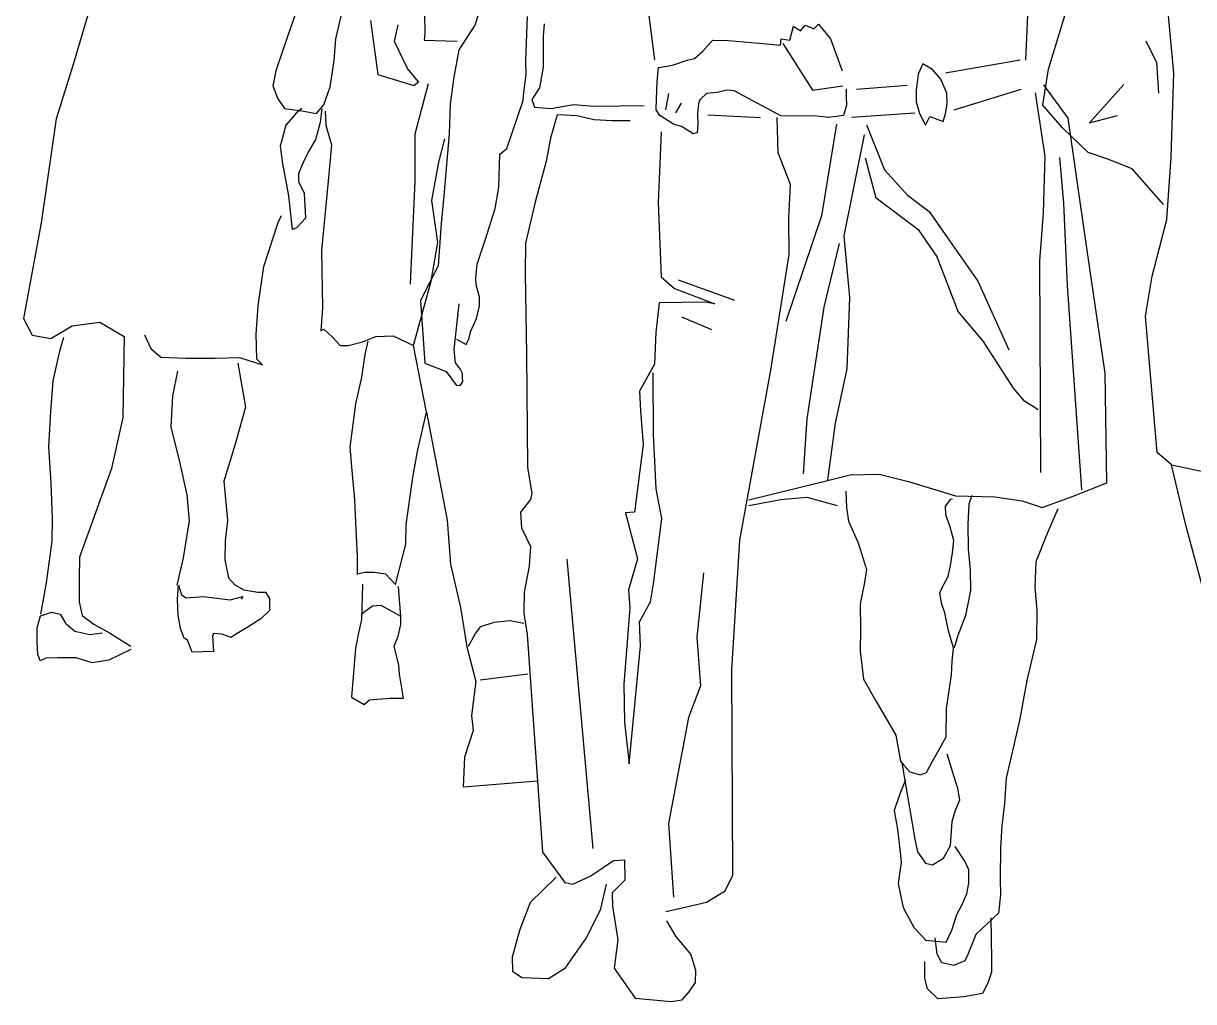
# Model space of a CAD drawing. Extents: x -72339 to 59654, y -38057 to 42097.
# Drawn here: x -9112 to -7968, y 18294 to 19250 of the extents above; entities that cross this region are included whole.
import ezdxf

# ---------------------------------------------------------------- set-up
doc = ezdxf.new("R2010")
doc.units = 0
doc.header["$MEASUREMENT"] = 0
doc.layers.get('0').update_dxf_attribs({"linetype": 'CONTINUOUS'})
doc.layers.add('HUM', color=7, linetype='CONTINUOUS')
doc.styles.add('DIM', font='txt')

# ---------------------------------------------------------------- blocks, each defined once
blk = doc.blocks.new('1505')
at = {"layer": 'HUM'}
for p, q in [((-168.5, 1354.6), (-189.8, 1292.6)), ((159.6, 1347.5), (169.2, 1271)), ((1.1, 1328), (-6.2, 1304.9)), ((554.4, 1261.9), (575.4, 1330.4)), ((677.2, 1257.8), (669.8, 1335)), ((-382.7, 1321.4), (-399.1, 1266.2)), ((-142.1, 1291.4), (-134.9, 1322.1)), ((-55.4, 1316.4), (-55.1, 1296.4)), ((534.2, 1322), (531.9, 1270.7)), ((-108.3, 1309.4), (-101.3, 1256.5)), ((-85, 1289), (-81.3, 1305.2)), ((-6.2, 1304.9), (-22, 1280.8)), ((43.5, 1270.4), (45, 1313.4)), ((61.3, 1306), (60.6, 1293.7)), ((312.2, 1299.4), (316.7, 1304.7)), ((316.7, 1304.7), (325.1, 1301.1)), ((325.1, 1301.1), (329.6, 1305.8)), ((329.6, 1305.8), (341.5, 1291.3)), ((-55.1, 1296.4), (-55.9, 1290.3)), ((60.6, 1293.7), (60.4, 1263.7)), ((301.6, 1290), (305.1, 1303.8)), ((305.1, 1303.8), (312.2, 1299.4)), ((-189.8, 1292.6), (-200.8, 1260.3)), ((-143.8, 1269.9), (-142.1, 1291.4)), ((-72.3, 1262.4), (-85, 1289)), ((-55.9, 1290.3), (-23.6, 1289.3)), ((216.6, 1279.4), (224.1, 1287.8)), ((224.1, 1287.8), (226.5, 1290.3)), ((226.5, 1290.3), (241.8, 1289.7)), ((241.8, 1289.7), (271.7, 1287.1)), ((271.7, 1287.1), (292.5, 1285.2)), ((292.5, 1285.2), (293.1, 1291.4)), ((293.1, 1291.4), (301.6, 1290)), ((294.7, 1286.8), (323.9, 1241.3)), ((341.5, 1291.3), (352.7, 1260.1)), ((649.7, 1289.5), (660.1, 1268.2)), ((-22, 1280.8), (-26.8, 1254)), ((43.7, 1256.7), (43.5, 1270.4)), ((187, 1265.8), (201.4, 1270.6)), ((201.4, 1270.6), (208.4, 1272.3)), ((208.4, 1272.3), (216.6, 1279.4)), ((526.7, 1270.6), (453.9, 1257.9)), ((-399.1, 1266.2), (-415.7, 1213.1)), ((-200.8, 1260.3), (-203.9, 1245.6)), ((-147.7, 1244.6), (-143.8, 1269.9)), ((-61.3, 1249.5), (-72.3, 1262.4)), ((60.4, 1263.7), (56.8, 1243.7)), ((172, 1249.5), (173.3, 1263.4)), ((173.3, 1263.4), (173.9, 1263.4)), ((173.9, 1263.4), (187, 1265.8)), ((431.7, 1266.9), (427.2, 1256.8)), ((441, 1261.6), (431.7, 1266.9)), ((449.4, 1251.9), (441, 1261.6)), ((548.9, 1226.5), (554.4, 1261.9)), ((660.1, 1268.2), (662.1, 1238.2)), ((-101.3, 1256.5), (-65.9, 1245.7)), ((-65.9, 1245.7), (-61.3, 1249.5)), ((-52.1, 1247.4), (-65.1, 1198.2)), ((-26.8, 1254), (-30.3, 1227.8)), ((41.6, 1238.9), (43.7, 1256.7)), ((171.3, 1232.7), (172, 1249.5)), ((427.2, 1256.8), (425.1, 1241.4)), ((455.1, 1238.2), (449.4, 1251.9)), ((674.6, 1175.6), (677.2, 1257.8)), ((-203.9, 1245.6), (-199.4, 1233.3)), ((-154, 1226.9), (-147.7, 1244.6)), ((41, 1231.2), (41.6, 1238.9)), ((56.8, 1243.7), (49.3, 1232.2)), ((182.9, 1238.1), (180.1, 1222.1)), ((220.3, 1238.1), (213.6, 1231.8)), ((231, 1238.9), (220.3, 1238.1)), ((240.2, 1241.4), (231, 1238.9)), ((247.2, 1240.7), (240.2, 1241.4)), ((292.7, 1216.2), (247.2, 1240.7)), ((323.9, 1241.3), (353.6, 1245.5)), ((356.7, 1242.5), (356.8, 1234.8)), ((416.5, 1245.9), (366.8, 1242)), ((425.1, 1241.4), (425.3, 1230)), ((455.3, 1228.1), (455.1, 1238.2)), ((462.2, 1222.1), (527.8, 1242.2)), ((551.2, 1176.6), (541.7, 1238.7)), ((573.6, 1213.8), (550.1, 1246.5)), ((594.3, 1208.9), (628.3, 1246.9)), ((-199.4, 1233.3), (-192.4, 1223.4)), ((-161.1, 1218.6), (-154, 1226.9)), ((-30.3, 1227.8), (-31.4, 1198.7)), ((24.9, 1184.3), (41, 1231.2)), ((49.3, 1232.2), (51.9, 1224.6)), ((51.9, 1224.6), (67.9, 1223.3)), ((67.9, 1223.3), (90.2, 1227.4)), ((90.2, 1227.4), (110.1, 1225.5)), ((110.1, 1225.5), (135.5, 1225.9)), ((135.5, 1225.9), (159.2, 1226.3)), ((170.9, 1221.9), (171.3, 1232.7)), ((195.3, 1228.5), (190, 1219.2)), ((212.2, 1227.9), (211.5, 1218)), ((213.6, 1231.8), (212.2, 1227.9)), ((357, 1226.5), (354.1, 1216.4)), ((356.8, 1234.8), (357, 1226.5)), ((425.3, 1230), (428.5, 1218.4)), ((453.9, 1218.2), (455.3, 1228.1)), ((568.3, 1204.5), (548.9, 1226.5)), ((-415.7, 1213.1), (-430.2, 1111.7)), ((-192.4, 1223.4), (-175.5, 1220.9)), ((-181, 1218.7), (-191, 1207.1)), ((-175.5, 1223.3), (-181, 1218.7)), ((-175.5, 1220.9), (-161.1, 1218.6)), ((-157.2, 1210), (-155.5, 1223.1)), ((-152.5, 1220.7), (-151.9, 1206.9)), ((74.1, 1217.3), (67.7, 1194.2)), ((93.4, 1216.1), (74.1, 1217.3)), ((110.3, 1212.4), (93.4, 1216.1)), ((174.7, 1216.5), (170.9, 1221.9)), ((187.1, 1208.4), (174.7, 1216.5)), ((211.5, 1218), (211.6, 1207.9)), ((221.5, 1217.3), (272.8, 1214.4)), ((290.3, 1180.1), (289.1, 1214.6)), ((328, 1215.9), (292.7, 1216.2)), ((339.7, 1214.6), (328, 1215.9)), ((354.1, 1216.4), (339.7, 1214.6)), ((361.8, 1215), (423.9, 1219)), ((428.5, 1218.4), (434.2, 1207.1)), ((434.2, 1207.1), (438.6, 1215.5)), ((438.6, 1215.5), (451.7, 1210.5)), ((451.7, 1210.5), (453.9, 1218.2)), ((590.9, 1093.6), (573.6, 1213.8)), ((621.8, 1216.1), (594.3, 1208.9)), ((-191, 1207.1), (-196.6, 1186.5)), ((-161.9, 1193.1), (-157.2, 1210)), ((-151.9, 1206.9), (-146.5, 1187.7)), ((128.1, 1211.2), (110.3, 1212.4)), ((145.6, 1211.4), (128.1, 1211.2)), ((196.3, 1205.5), (187.1, 1208.4)), ((207.2, 1198.6), (196.3, 1205.5)), ((211.6, 1207.9), (211.1, 1199.6)), ((347.4, 1207.9), (332.7, 1118.5)), ((376.6, 1207.5), (394.2, 1163.3)), ((593.2, 1180.4), (568.3, 1204.5)), ((-169, 1180.8), (-161.9, 1193.1)), ((-65.1, 1198.2), (-65, 1152.2)), ((-41.4, 1170.8), (-35.8, 1193.8)), ((-31.4, 1198.7), (-36.5, 1137.9)), ((67.7, 1194.2), (63.5, 1171.8)), ((175.8, 1200.5), (173, 1131.3)), ((211.1, 1199.6), (207.2, 1198.6)), ((374.3, 1197.6), (354.5, 1099)), ((-196.6, 1186.5), (-194.3, 1169.6)), ((-172.8, 1173.2), (-169, 1180.8)), ((-146.5, 1187.7), (-149.8, 1152.4)), ((17, 1146.5), (18, 1178.7)), ((18, 1178.7), (24.9, 1184.3)), ((302.4, 1148.9), (290.3, 1180.1)), ((612.6, 1173.9), (593.2, 1180.4)), ((-194.3, 1169.6), (-188.4, 1137.9)), ((-178.3, 1160.2), (-172.8, 1173.2)), ((-48.5, 1133.3), (-41.4, 1170.8)), ((63.5, 1171.8), (52.5, 1131.7)), ((386.1, 1135.6), (375.6, 1174.7)), ((549.7, 1121.4), (551.2, 1176.6)), ((569.5, 1130.9), (565.7, 1175.3)), ((636.4, 1164.2), (612.6, 1173.9)), ((670.3, 1114.8), (674.6, 1175.6)), ((-178.4, 1151.7), (-178.3, 1160.2)), ((394.2, 1163.3), (416.7, 1138.5)), ((667, 1129.4), (636.4, 1164.2)), ((-173, 1140.2), (-178.4, 1151.7)), ((-149.8, 1152.4), (-156.4, 1084.5)), ((-65, 1152.2), (-69.5, 1051.5)), ((13.6, 1125.6), (17, 1146.5)), ((300.5, 1116.5), (302.4, 1148.9)), ((-188.4, 1137.9), (-184.8, 1104.9)), ((-171.6, 1116.3), (-173, 1140.2)), ((-42.6, 1092.4), (-48.5, 1133.3)), ((-36.5, 1137.9), (-39.1, 1111)), ((428, 1104.1), (386.1, 1135.6)), ((416.7, 1138.5), (437.7, 1122.7)), ((4, 1095.7), (13.6, 1125.6)), ((52.5, 1131.7), (43.3, 1091.7)), ((173, 1131.3), (175.7, 1058.6)), ((437.7, 1122.7), (455.7, 1096.9)), ((545.9, 1074.5), (549.7, 1121.4)), ((573.2, 1050.4), (569.5, 1130.9)), ((-430.2, 1111.7), (-447.7, 1018.1)), ((-212.7, 1068.9), (-198.6, 1111.8)), ((-198.6, 1111.8), (-195.5, 1118.8)), ((-180.2, 1107.1), (-171.6, 1116.3)), ((-39.1, 1111), (-42.2, 1069.5)), ((332.7, 1118.5), (297.6, 1015.2)), ((301.1, 1080.6), (300.5, 1116.5)), ((655.8, 1059.4), (670.3, 1114.8)), ((-184.8, 1104.9), (-180.2, 1107.1)), ((354.5, 1099), (360, 1038.6)), ((445.2, 1079), (428, 1104.1)), ((-49, 1054.6), (-42.6, 1092.4)), ((-3.9, 1071), (4, 1095.7)), ((43.3, 1091.7), (42.9, 1061.7)), ((350, 1091.2), (335, 1029)), ((455.7, 1096.9), (485.5, 1054.4)), ((609.9, 964.5), (590.9, 1093.6)), ((-156.4, 1084.5), (-155.2, 1028.5)), ((283, 967.5), (301.1, 1080.6)), ((466.1, 1025), (445.2, 1079)), ((-218.3, 1030.5), (-212.7, 1068.9)), ((-42.2, 1069.5), (-59.4, 1035.5)), ((-5.2, 1057.8), (-3.9, 1071)), ((547, 867.5), (545.9, 1074.5)), ((-66.3, 991.7), (-49, 1054.6)), ((-5.1, 1051.1), (-5.2, 1057.8)), ((42.9, 1061.7), (44.2, 982.9)), ((175.7, 1058.6), (189, 1047.2)), ((192.6, 1055.8), (247.5, 1035.9)), ((485.5, 1054.4), (515.7, 987.5)), ((649.5, 1020.3), (655.8, 1059.4)), ((-1.8, 1038.8), (-5.1, 1051.1)), ((189, 1047.2), (228.3, 1032.5)), ((587.2, 850.6), (573.2, 1050.4)), ((-220, 1002.8), (-218.3, 1030.5)), ((-59.4, 1035.5), (-55.3, 974.2)), ((-26.4, 987.8), (-21.7, 1032.4)), ((-4.6, 1018), (-1.7, 1030.3)), ((-1.7, 1030.3), (-1.8, 1038.8)), ((173.9, 1033.2), (170.5, 1004.8)), ((218.4, 1033.9), (173.9, 1033.2)), ((228.3, 1032.5), (218.4, 1033.9)), ((360, 1038.6), (357.5, 968.7)), ((-155.2, 1028.5), (-156.9, 1006.1)), ((195.6, 1019.7), (225, 1007.3)), ((335, 1029), (318.4, 919.8)), ((491.1, 995.4), (466.1, 1025)), ((660.8, 887.1), (649.5, 1020.3)), ((-447.7, 1018.1), (-439.2, 1001.8)), ((-420.8, 998.6), (-400.1, 1010.7)), ((-400.1, 1010.7), (-373, 1014.5)), ((-373, 1014.5), (-349.2, 1000.5)), ((-156.9, 1006.1), (-153.8, 1007.6)), ((-153.8, 1007.6), (-145.5, 999.9)), ((-10.5, 1005), (-4.6, 1018)), ((-439.2, 1001.8), (-420.8, 998.6)), ((-408.5, 999.4), (-412.5, 986.2)), ((-349.2, 1000.5), (-350.5, 921.2)), ((-329.2, 1001.9), (-323.1, 988.7)), ((-219.5, 978.2), (-220, 1002.8)), ((-145.5, 999.9), (-137.9, 991.5)), ((-116.3, 995.1), (-103.1, 1000.5)), ((-110.8, 995.9), (-114, 982.8)), ((-103.1, 1000.5), (-86.2, 1001.1)), ((-86.2, 1001.1), (-66.3, 991.7)), ((-24.2, 997.7), (-14.9, 992.6)), ((-14.9, 992.6), (-11.9, 998.8)), ((-11.9, 998.8), (-10.5, 1005)), ((170.5, 1004.8), (169.4, 973.3)), ((520.3, 949.9), (491.1, 995.4)), ((-412.5, 986.2), (-418.8, 957)), ((-323.1, 988.7), (-313.3, 980.3)), ((-137.9, 991.5), (-130.2, 991.5)), ((-130.2, 991.5), (-116.3, 995.1)), ((-53.7, 926.4), (-66.3, 991.7)), ((-25.3, 974.7), (-26.4, 987.8)), ((-313.3, 980.3), (-289.3, 979.3)), ((-289.3, 979.3), (-260.1, 979.1)), ((-260.1, 979.1), (-236.4, 979.8)), ((-237.9, 974.3), (-235, 957.4)), ((-236.4, 979.8), (-214, 972.7)), ((-214, 972.7), (-219.5, 978.2)), ((-114, 982.8), (-117.2, 960.6)), ((-55.3, 974.2), (-34.4, 966.2)), ((-20.6, 968.7), (-25.3, 974.7)), ((44.2, 982.9), (45.3, 872.5)), ((169.4, 973.3), (154.5, 947)), ((-297.1, 966.4), (-301.9, 942.5)), ((-34.4, 966.2), (-24.3, 952.6)), ((-18.4, 964.1), (-20.6, 968.7)), ((-18.3, 960.4), (-18.4, 964.1)), ((168.4, 905.1), (168, 964.9)), ((252.8, 801.4), (283, 967.5)), ((357.5, 968.7), (346, 915.7)), ((611.6, 857.2), (609.9, 964.5)), ((-418.8, 957), (-421.2, 927.2)), ((-235, 957.4), (-230.5, 931.2)), ((-117.2, 960.6), (-122.9, 934.5)), ((-24.3, 952.6), (-21.2, 952.7)), ((-21.2, 952.7), (-20.4, 952.7)), ((-20.4, 952.7), (-18.2, 956.4)), ((-18.2, 956.4), (-18.3, 960.4)), ((531.2, 937.1), (520.3, 949.9)), ((-301.9, 942.5), (-303.6, 911.7)), ((154.5, 947), (155.7, 927.9)), ((-421.2, 927.2), (-423, 892.5)), ((-230.5, 931.2), (-240.6, 895.3)), ((-122.9, 934.5), (-128.4, 892.2)), ((155.7, 927.9), (158.4, 894.9)), ((544.5, 928.8), (531.2, 937.1)), ((-350.5, 921.2), (-361.6, 871.4)), ((-62.3, 888), (-53.7, 926.4)), ((-53.7, 926.4), (-33.5, 820.8)), ((318.4, 919.8), (314.7, 866.1)), ((346, 915.7), (338.4, 860.4)), ((-303.6, 911.7), (-295.4, 879.4)), ((170.8, 851.5), (168.4, 905.1)), ((-423, 892.5), (-421, 857.1)), ((-240.6, 895.3), (-251.6, 859.1)), ((158.4, 894.9), (149.7, 828.8)), ((-128.4, 892.2), (-127, 873)), ((-67.1, 862.5), (-62.3, 888)), ((674.8, 875), (660.8, 887.1)), ((-361.6, 871.4), (-392.9, 784.7)), ((-295.4, 879.4), (-288, 845.5)), ((-127, 873), (-124.1, 840.7)), ((45.3, 872.5), (49.5, 847.1)), ((688.9, 816.1), (674.8, 875)), ((674.8, 875), (714.8, 866.5)), ((-251.6, 859.1), (-248.1, 820.6)), ((-73.5, 816.5), (-67.1, 862.5)), ((329.3, 857.2), (360.7, 865.3)), ((360.7, 865.3), (388.9, 865.8)), ((388.9, 865.8), (417.5, 858.6)), ((417.5, 858.6), (463.7, 844.7)), ((-421, 857.1), (-419.7, 822.6)), ((49.5, 847.1), (48, 841)), ((176.5, 822.5), (170.8, 851.5)), ((261.4, 840.7), (329.3, 857.2)), ((356.3, 849.1), (357.2, 833.1)), ((578.7, 844.3), (611.6, 857.2)), ((-288, 845.5), (-285.7, 820.2)), ((-124.1, 840.7), (-122.8, 812.2)), ((48, 841), (38.4, 828.6)), ((261.5, 835.2), (292.7, 841.2)), ((292.7, 841.2), (318.1, 843.2)), ((318.1, 843.2), (348, 835.1)), ((453.8, 834.7), (459.2, 841.5)), ((459.2, 841.5), (460.7, 841.6)), ((463.7, 844.7), (502.1, 843.8)), ((476.8, 836.6), (475.6, 816.6)), ((479.7, 844.9), (476.8, 836.6)), ((502.1, 843.8), (528.9, 839.6)), ((528.9, 839.6), (548.3, 833.1)), ((548.3, 833.1), (578.7, 844.3)), ((38.4, 828.6), (39.3, 813.2)), ((149.7, 828.8), (141.1, 828)), ((141.1, 828), (152.6, 782.9)), ((357.2, 833.1), (359, 820)), ((454, 826.1), (453.8, 834.7)), ((458.1, 815.4), (454, 826.1)), ((563.6, 831.8), (553.3, 807.8)), ((-419.7, 822.6), (-419.8, 800.2)), ((-285.7, 820.2), (-291.4, 784)), ((-248.1, 820.6), (-250.5, 800.7)), ((-73.7, 797.3), (-73.5, 816.5)), ((-33.5, 820.8), (-30.1, 777.7)), ((39.3, 813.2), (48.1, 795)), ((168.3, 758.6), (176.5, 822.5)), ((359, 820), (368.5, 798.7)), ((462, 801.1), (458.1, 815.4)), ((475.6, 816.6), (476, 792.7)), ((708.5, 743.7), (688.9, 816.1)), ((-122.8, 812.2), (-121.4, 785.3)), ((244.8, 674.6), (252.8, 801.4)), ((460.7, 788.8), (462, 801.1)), ((553.3, 807.8), (542.3, 780)), ((-419.8, 800.2), (-425.4, 759.6)), ((-250.5, 800.7), (-250.6, 782.2)), ((-84, 758.1), (-73.7, 797.3)), ((48.1, 795), (46.9, 775.9)), ((368.5, 798.7), (376.6, 772.7)), ((476, 792.7), (477.8, 772.2)), ((-392.9, 784.7), (-393.1, 763.1)), ((-291.4, 784), (-297.8, 757.2)), ((-250.6, 782.2), (-247, 764.6)), ((-121.4, 785.3), (-121.5, 767.6)), ((83.6, 782.6), (109, 500)), ((152.6, 782.9), (143.9, 752.9)), ((458.7, 776.5), (460.7, 788.8)), ((542.3, 780), (541.2, 755.5)), ((-121.5, 768.4), (-113.8, 769.9)), ((-121.5, 767.6), (-121.5, 768.4)), ((-113.8, 769.9), (-104.6, 769.9)), ((-104.6, 769.9), (-93.8, 768.3)), ((-93.8, 768.3), (-84, 758.1)), ((-30.1, 777.7), (-20.2, 735.5)), ((46.9, 775.9), (41.9, 750.4)), ((217.2, 769.5), (214, 737.9)), ((376.6, 772.7), (374.6, 759.8)), ((456.5, 765.7), (458.7, 776.5)), ((477.8, 772.2), (478.2, 752.2)), ((-425.4, 759.6), (-431.1, 728.9)), ((-393.1, 763.1), (-393.2, 740.9)), ((-297, 743.4), (-296.2, 757.2)), ((-296.2, 757.2), (-293.2, 748)), ((-247, 764.6), (-240.9, 757.5)), ((-240.9, 757.5), (-232.3, 752.9)), ((-116.3, 758.3), (-116.4, 746)), ((-78.7, 726.6), (-81, 755.9)), ((165.5, 741), (168.3, 758.6)), ((374.6, 759.8), (370.4, 738.9)), ((450.5, 754.9), (456.5, 765.7)), ((541.2, 755.5), (543.1, 732.5)), ((-293.2, 748), (-288.6, 744.9)), ((-288.6, 744.9), (-271.7, 746.3)), ((-271.7, 746.3), (-245.6, 743.1)), ((-245.6, 743.1), (-233.2, 746.1)), ((-233.2, 746.1), (-234.8, 743.7)), ((-232.3, 752.9), (-218.5, 750.6)), ((-218.5, 750.6), (-210.8, 750.5)), ((-210.8, 750.5), (-210.8, 749.7)), ((-210.8, 749.7), (-207.1, 744.4)), ((-207.1, 744.4), (-207.2, 732.7)), ((-116.4, 746), (-117.2, 723.8)), ((41.9, 750.4), (41.5, 729.8)), ((143.9, 752.9), (145.1, 735.2)), ((448.4, 749.4), (450.5, 754.9)), ((450.1, 738.6), (448.4, 749.4)), ((478.2, 752.2), (473.3, 727.6)), ((-393.2, 740.9), (-390.2, 727.7)), ((-296.4, 728), (-297, 743.4)), ((-207.2, 732.7), (-215.6, 724.4)), ((-106.3, 736.7), (-114.9, 730.6)), ((-98, 737.5), (-106.3, 736.7)), ((-87.9, 732), (-98, 737.5)), ((-20.2, 735.5), (-14.3, 697)), ((145.1, 735.2), (139.3, 660.6)), ((154.5, 721.6), (165.5, 741)), ((214, 737.9), (210.6, 706.5)), ((370.4, 738.9), (370.8, 713.7)), ((453.3, 730.4), (450.1, 738.6)), ((543.1, 732.5), (542.7, 704.2)), ((-434.2, 715.7), (-431.1, 727.3)), ((-431.1, 727.3), (-428.6, 728)), ((-428.6, 728), (-420.3, 731)), ((-420.3, 731), (-411.7, 728.8)), ((-411.7, 728.8), (-406.5, 720.2)), ((-390.2, 727.7), (-378.8, 719.3)), ((-294.1, 714.8), (-296.4, 728)), ((-215.6, 724.4), (-227.3, 716.8)), ((-117.2, 723.8), (-120.3, 709.1)), ((-114.9, 730.6), (-117, 728.3)), ((-78.7, 726.6), (-87.9, 732)), ((-78.8, 719), (-78.7, 726.6)), ((-0.5, 716.9), (12.5, 721)), ((12.5, 721), (27.8, 722.8)), ((27.8, 722.8), (41.7, 720)), ((41.5, 729.8), (44.9, 709.1)), ((155.5, 697.9), (154.5, 721.6)), ((456.7, 712.7), (453.3, 730.4)), ((473.3, 727.6), (466, 708.2)), ((-434.3, 701.9), (-434.2, 715.7)), ((-406.5, 720.2), (-397.3, 712.4)), ((-397.3, 712.4), (-382.6, 709.2)), ((-382.6, 709.2), (-370.3, 710.7)), ((-378.8, 719.3), (-363.5, 710.7)), ((-363.5, 710.7), (-351, 702.9)), ((-290.4, 705.6), (-294.1, 714.8)), ((-261.8, 710), (-262.7, 707.8)), ((-253.5, 709.3), (-261.8, 710)), ((-238.7, 709.9), (-244.9, 706.2)), ((-227.3, 716.8), (-238.7, 709.9)), ((-81.3, 707.3), (-78.8, 719)), ((-12.5, 697.6), (-5.7, 710)), ((-5.7, 710), (-0.5, 716.9)), ((370.8, 713.7), (370.3, 692.9)), ((461.6, 695.9), (456.7, 712.7)), ((-433.5, 689.6), (-434.3, 701.9)), ((-351, 702.9), (-342.7, 697.6)), ((-287.3, 703.4), (-290.4, 705.6)), ((-282.8, 691.7), (-287.3, 703.4)), ((-262.7, 707.8), (-261.9, 692.4)), ((-244.9, 706.2), (-253.5, 709.3)), ((-120.3, 709.1), (-122.9, 695.3)), ((-85.2, 697.7), (-81.3, 707.3)), ((44.9, 709.1), (59.8, 496.2)), ((144.5, 582.5), (155.5, 697.9)), ((210.6, 706.5), (214.4, 658.8)), ((466, 708.2), (462.2, 695.9)), ((542.7, 704.2), (533.3, 664)), ((-431.3, 683.4), (-433.5, 689.6)), ((-342.7, 694.5), (-364.3, 683.9)), ((-261.9, 692.4), (-282.8, 691.7)), ((-122.9, 695.3), (-126.9, 647.7)), ((-80.6, 679), (-85.2, 697.7)), ((-14.3, 697), (-5.3, 663.1)), ((370.3, 692.9), (373.8, 665.3)), ((460.2, 682.7), (461.6, 695.9)), ((-425.8, 685.8), (-431.3, 683.4)), ((-414.4, 686.4), (-425.8, 685.8)), ((-396, 686.3), (-414.4, 686.4)), ((-380.6, 681.5), (-396, 686.3)), ((-364.3, 683.9), (-380.6, 681.5)), ((-80, 670.4), (-80.6, 679)), ((459.6, 669.8), (460.2, 682.7)), ((-76.2, 646.7), (-80, 670.4)), ((-1.2, 664.7), (45.6, 670.7)), ((245.9, 473.8), (244.8, 674.6)), ((373.8, 665.3), (385.7, 644.1)), ((454.9, 636.7), (459.6, 669.8)), ((533.3, 664), (526.2, 624.9)), ((-5.3, 663.1), (-9.5, 630)), ((139.3, 660.6), (139.9, 623.2)), ((214.4, 658.8), (202.7, 627.9)), ((-126.9, 647.7), (-114.6, 640.5)), ((-114.6, 640.5), (-109.3, 645.3)), ((-109.3, 645.3), (-89.3, 646.8)), ((-89.3, 646.8), (-76.2, 646.7)), ((385.7, 644.1), (405.3, 610.7)), ((-9.5, 630), (-8, 615.3)), ((454.4, 609), (454.9, 636.7)), ((139.9, 623.2), (144.5, 582.5)), ((202.7, 627.9), (182.9, 524.2)), ((526.2, 624.9), (513.3, 568.6)), ((-8, 615.3), (-16.5, 589.2)), ((405.3, 610.7), (409.7, 585.3)), ((446.3, 594.5), (454.4, 609)), ((-16.5, 589.2), (-17.6, 560)), ((409.7, 585.3), (412.8, 581.6)), ((411.2, 583.5), (423.9, 508.9)), ((435.1, 574.3), (441, 585.2)), ((441, 585.2), (446.3, 594.5)), ((462.1, 570.8), (455.6, 592.2)), ((412.8, 581.6), (419.1, 574.7)), ((419.1, 574.7), (429, 571.8)), ((429, 571.8), (435.1, 574.3)), ((-17.6, 560), (54.9, 566.1)), ((414.6, 567), (408.7, 552.4)), ((466, 558.6), (462.1, 570.8)), ((513.3, 568.6), (511.6, 544)), ((408.7, 552.4), (403.5, 537)), ((467.7, 547.3), (466, 558.6)), ((463.3, 536.5), (467.7, 547.3)), ((511.6, 544), (508.9, 521.9)), ((403.5, 537), (406.8, 518.7)), ((458.6, 502.7), (460.4, 526.3)), ((460.4, 526.3), (463.3, 536.5)), ((182.9, 524.2), (188, 452.3)), ((406.8, 518.7), (409.6, 496.4)), ((508.9, 521.9), (507.7, 500.4)), ((423.9, 508.9), (426.5, 496.7)), ((59.8, 496.2), (81.7, 466.5)), ((409.6, 496.4), (410.4, 486.5)), ((426.5, 496.7), (434.3, 485.4)), ((451.8, 490.3), (458.6, 502.7)), ((472.6, 487.5), (463.2, 501.9)), ((507.7, 500.4), (507.3, 470.4)), ((107, 473.1), (129.1, 488.1)), ((129.1, 488.1), (139.9, 488.9)), ((139.9, 488.9), (140.2, 469)), ((410.4, 486.5), (407.7, 465.7)), ((434.3, 485.4), (441.1, 484)), ((441.1, 484), (451.8, 490.3)), ((476.5, 479.1), (472.6, 487.5)), ((73.3, 471.9), (47.7, 446.9)), ((89.4, 465.1), (107, 473.1)), ((238.5, 458.3), (245.9, 473.8)), ((476.7, 466.1), (476.5, 479.1)), ((507.3, 470.4), (507.5, 454.4)), ((81.7, 466.5), (89.4, 465.1)), ((116.8, 441), (122.5, 465)), ((140.2, 469), (128.1, 456.5)), ((220.3, 447.3), (238.5, 458.3)), ((407.7, 465.7), (412, 443.6)), ((474.7, 455.4), (476.7, 466.1)), ((47.7, 446.9), (37.4, 419.8)), ((128.1, 456.5), (128.3, 443.6)), ((196.5, 441.7), (220.3, 447.3)), ((470.2, 445.2), (474.7, 455.4)), ((507.5, 454.4), (505.6, 436.6)), ((102.8, 412.5), (116.8, 441)), ((128.3, 443.6), (133.5, 410.6)), ((180.5, 438.3), (196.5, 441.7)), ((412, 443.6), (413.6, 439.7)), ((413.6, 439.7), (423.1, 422.3)), ((459.9, 419.9), (464.9, 435.3)), ((464.9, 435.3), (470.2, 445.2)), ((505.6, 436.6), (483.6, 415.7)), ((190.1, 414), (181.4, 429.1)), ((498, 431.9), (498.7, 391.4)), ((37.4, 419.8), (30.1, 393.6)), ((82.4, 383.1), (102.8, 412.5)), ((204.9, 396.5), (190.1, 414)), ((423.1, 422.3), (434.7, 410.3)), ((445.6, 396.6), (443.8, 412.6)), ((454.6, 408.2), (459.9, 419.9)), ((483.6, 415.7), (475.6, 396.3)), ((133.5, 410.6), (130, 383)), ((434.7, 410.3), (454.6, 408.2)), ((30.1, 393.6), (30.4, 379.8)), ((209.7, 380.5), (204.9, 396.5)), ((433.7, 372.6), (433.5, 389.4)), ((450.4, 388.2), (445.6, 396.6)), ((472.7, 390.1), (462, 385.3)), ((475.6, 396.3), (472.7, 390.1)), ((498.7, 391.4), (498.9, 379.1)), ((30.4, 379.8), (39.7, 373.8)), ((65.7, 372.7), (82.4, 383.1)), ((130, 383), (150.4, 353.5)), ((209.3, 368.9), (209.7, 380.5)), ((462, 385.3), (450.4, 388.2)), ((498.9, 379.1), (495.1, 368.3)), ((39.7, 373.8), (65.7, 372.7)), ((203.3, 359.6), (209.3, 368.9)), ((436.3, 362.8), (433.7, 372.6)), ((495.1, 368.3), (490, 358.2)), ((196.4, 351.8), (203.3, 359.6)), ((446.3, 352.8), (436.3, 362.8)), ((471.7, 354.8), (446.3, 352.8)), ((490, 358.2), (471.7, 354.8)), ((150.4, 353.5), (185.7, 350.1)), ((185.7, 350.1), (196.4, 351.8))]:
    blk.add_line(p, q, dxfattribs=at)
at = {"style": 'DIM', "flags": 1}
for tag in ['XVALUE', 'YVALUE']:
    blk.add_attdef(tag, (-1000268.5, -1002210.6), '', height=0.02, dxfattribs=at)

msp = doc.modelspace()

# ---------------------------------------------------------------- block references
msp.add_blockref('1505', (-8664.3, 17943.6))

doc.saveas('drawing.dxf')
